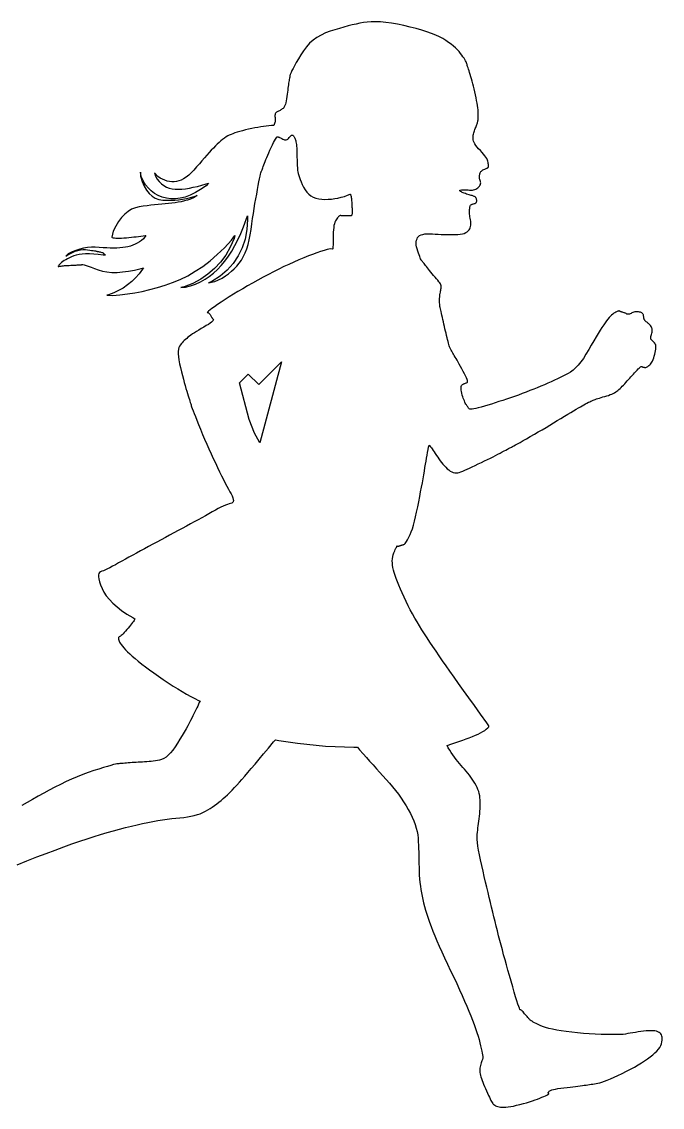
# Model space of a CAD drawing. Extents: x -1488 to 1727, y -688 to 574.
# Drawn here: x -744 to 0, y -687 to 574 of the extents above; entities that cross this region are included whole.
import ezdxf

# ---------------------------------------------------------------- set-up
doc = ezdxf.new("R2010")
doc.units = 0
doc.header["$LTSCALE"] = 20
doc.layers.add('_____1', color=7, linetype='CONTINUOUS')

msp = doc.modelspace()

# ---------------------------------------------------------------- linework, layer by layer
at = {"layer": '_____1', "color": 0, "linetype": 'CONTINUOUS', "flags": 128}
msp.add_lwpolyline([(-749.5, -405.7), (-738.3, -401.2), (-726.8, -396.7), (-715.8, -392.5), (-705.4, -388.6), (-695.3, -385), (-685.8, -381.6), (-676.8, -378.4), (-668.2, -375.6), (-660.2, -373), (-652.5, -370.6), (-644.9, -368.4), (-637.6, -366.2), (-630.5, -364.3), (-623.5, -362.5), (-616.8, -360.8), (-610.2, -359.2), (-603.9, -357.8), (-597.7, -356.6), (-591.7, -355.4), (-586, -354.4), (-580.5, -353.5), (-575.1, -352.7), (-570, -352.1), (-565.1, -351.5), (-560.4, -351.1), (-555.9, -350.7), (-551.6, -350.1), (-547.6, -349.4), (-543.8, -348.5), (-540.2, -347.5), (-536.9, -346.4), (-533.8, -345.1), (-530.9, -343.6), (-528.2, -342.1), (-525.5, -340.5), (-522.9, -338.7), (-520.3, -336.9), (-517.7, -335.1), (-515.2, -333.1), (-512.7, -331.1), (-510.2, -328.9), (-507.7, -326.7), (-505.2, -324.3), (-502.6, -321.7), (-499.9, -319), (-497.1, -316.1), (-494.3, -313.1), (-491.4, -309.9), (-488.4, -306.5), (-485.2, -302.8), (-481.6, -298.6), (-477.6, -294), (-473.2, -288.8), (-468.4, -283.1), (-463.3, -276.9), (-457.7, -270.2), (-451.7, -263), (-451.7, -263), (-449.5, -260.6), (-445.6, -261.3), (-434.8, -263), (-423.9, -264.6), (-413, -265.8), (-402.1, -266.9), (-391.2, -267.8), (-380.3, -268.4), (-369.3, -268.8), (-358.3, -269), (-358.3, -269), (-354.3, -269), (-351.8, -272.3), (-347.8, -276.7), (-343.9, -281.1), (-340.1, -285.4), (-336.2, -289.8), (-332.3, -294.1), (-328.5, -298.3), (-324.6, -302.6), (-320.8, -306.8), (-317.1, -311), (-313.5, -315.3), (-310, -319.6), (-306.7, -323.9), (-303.6, -328.2), (-300.6, -332.6), (-297.8, -337.1), (-295.2, -341.6), (-292.7, -346), (-290.6, -350.4), (-288.7, -354.7), (-287.2, -358.9), (-285.9, -363.1), (-284.9, -367.1), (-284.3, -371.1), (-283.9, -375), (-283.7, -378.9), (-283.5, -382.9), (-283.3, -387), (-283.1, -391.2), (-283, -395.5), (-282.9, -399.8), (-282.8, -404.2), (-282.7, -408.8), (-282.6, -413.3), (-282.4, -417.7), (-282.1, -422), (-281.7, -426.3), (-281.2, -430.4), (-280.6, -434.4), (-280, -438.4), (-279.3, -442.2), (-278.4, -446.1), (-277.4, -450.1), (-276.3, -454.3), (-275.1, -458.6), (-273.7, -463.1), (-272.1, -467.7), (-270.5, -472.5), (-268.7, -477.5), (-266.7, -482.7), (-264.5, -488.2), (-262, -494.1), (-259.3, -500.4), (-256.4, -507), (-253.2, -513.9), (-249.8, -521.2), (-246.1, -528.8), (-242.4, -536.5), (-239, -543.8), (-235.7, -550.9), (-232.6, -557.6), (-229.8, -564), (-227.2, -570), (-224.8, -575.8), (-222.5, -581.2), (-220.5, -586.3), (-218.7, -591.3), (-217, -596), (-215.5, -600.4), (-214.2, -604.7), (-213, -608.7), (-212, -612.5), (-211.2, -616.1), (-210.5, -619.3), (-209.9, -622.2), (-209.4, -624.6), (-209, -626.6), (-208.8, -628.3), (-208.6, -629.5), (-208.5, -630.3), (-208.6, -630.6), (-208.7, -630.9), (-208.9, -631.4), (-209.1, -632), (-209.4, -632.7), (-209.7, -633.6), (-210.1, -634.7), (-210.5, -636), (-211, -637.4), (-211.5, -639), (-211.8, -640.5), (-212, -642.1), (-212.1, -643.7), (-212.1, -645.3), (-212, -647), (-211.7, -648.7), (-211.4, -650.4), (-210.9, -652.2), (-210.3, -654.1), (-209.6, -656.2), (-208.8, -658.4), (-207.9, -660.7), (-206.9, -663.2), (-205.7, -665.8), (-204.5, -668.5), (-203.3, -671.2), (-202.1, -673.6), (-201.1, -675.8), (-200.1, -677.7), (-199.2, -679.4), (-198.4, -680.8), (-197.7, -682), (-197.1, -683), (-196.5, -683.7), (-195.7, -684.4), (-194.8, -685.1), (-193.8, -685.7), (-192.6, -686.2), (-191.3, -686.6), (-189.8, -687), (-188.2, -687.3), (-186.4, -687.5), (-184.3, -687.5), (-181.9, -687.3), (-179.2, -687), (-176.3, -686.6), (-173, -686), (-169.4, -685.2), (-165.5, -684.2), (-161.6, -683.2), (-157.9, -682.2), (-154.4, -681.1), (-151.1, -680.1), (-148, -679), (-145.1, -678), (-142.5, -676.9), (-140, -675.9), (-137.8, -674.9), (-136, -674), (-134.5, -673.3), (-133.3, -672.6), (-132.5, -672.1), (-132, -671.8), (-131.9, -671.5), (-132.1, -671.4), (-132.4, -671.3), (-132.6, -671.1), (-132.7, -670.9), (-132.7, -670.6), (-132.6, -670.3), (-132.4, -669.9), (-132.1, -669.4), (-131.7, -668.9), (-131, -668.4), (-129.9, -667.8), (-128.4, -667.3), (-126.5, -666.8), (-124.1, -666.3), (-121.4, -665.8), (-118.2, -665.3), (-114.6, -664.9), (-110.9, -664.4), (-107.4, -664), (-104.1, -663.6), (-101, -663.2), (-98.2, -662.9), (-95.5, -662.5), (-93.1, -662.2), (-90.9, -661.9), (-88.8, -661.6), (-86.8, -661.4), (-84.8, -661.1), (-82.7, -660.8), (-80.8, -660.5), (-78.8, -660.2), (-76.9, -659.9), (-75, -659.5), (-72.9, -659.1), (-70.4, -658.3), (-67.5, -657.3), (-64.2, -656), (-60.5, -654.5), (-56.3, -652.6), (-51.8, -650.5), (-46.9, -648.1), (-41.9, -645.6), (-37.1, -643.1), (-32.6, -640.7), (-28.4, -638.2), (-24.5, -635.9), (-20.8, -633.5), (-17.4, -631.2), (-14.2, -628.9), (-11.4, -626.6), (-8.8, -624.4), (-6.6, -622.2), (-4.8, -620), (-3.2, -617.9), (-2, -615.7), (-1.1, -613.7), (-0.6, -611.6), (-0.3, -609.6), (-0.3, -607.8), (-0.4, -606.2), (-0.7, -604.7), (-1.2, -603.4), (-2, -602.2), (-2.9, -601.2), (-4, -600.4), (-5.4, -599.7), (-7, -599.1), (-8.9, -598.8), (-11, -598.5), (-13.4, -598.5), (-16, -598.5), (-18.9, -598.8), (-22, -599.1), (-22, -599.1), (-22, -599.1), (-25.3, -599.6), (-28.4, -600), (-31.5, -600.5), (-34.5, -601), (-37.4, -601.4), (-40.2, -601.9), (-43, -602.4), (-45.6, -602.8), (-45.6, -602.8), (-46.9, -602.9), (-49.9, -603), (-57, -603), (-64.1, -603), (-71.1, -602.8), (-78.1, -602.5), (-85, -602.1), (-91.8, -601.6), (-98.6, -601), (-105.3, -600.3), (-111.7, -599.5), (-117.6, -598.7), (-122.9, -597.8), (-127.8, -596.9), (-132.1, -595.9), (-136, -594.8), (-139.3, -593.7), (-142.1, -592.5), (-144.5, -591.3), (-146.7, -590.3), (-148.5, -589.3), (-150.2, -588.4), (-151.5, -587.6), (-152.6, -586.9), (-153.5, -586.3), (-154, -585.7), (-154.5, -585.2), (-155.1, -584.6), (-155.7, -583.8), (-156.4, -583), (-157.2, -582.1), (-158.1, -581.1), (-159, -580), (-160.1, -578.8), (-161.1, -577.7), (-162, -576.7), (-162.8, -575.9), (-163.5, -575.2), (-164.1, -574.7), (-164.6, -574.3), (-165, -574.1), (-165.3, -574.1), (-165.6, -573.7), (-166.2, -572.5), (-167, -570.5), (-167.9, -567.6), (-169.1, -563.8), (-170.6, -559.2), (-172.2, -553.8), (-174, -547.6), (-175.9, -541), (-177.8, -534.5), (-179.5, -528.2), (-181.3, -522.1), (-182.9, -516.1), (-184.5, -510.3), (-186, -504.6), (-187.5, -499), (-188.9, -493.6), (-190.3, -488.1), (-191.7, -482.6), (-193.1, -477.1), (-194.4, -471.7), (-195.8, -466.2), (-197.2, -460.7), (-198.5, -455.1), (-199.9, -449.6), (-201.2, -443.8), (-202.6, -438), (-204.1, -431.9), (-205.5, -425.8), (-207, -419.5), (-208.4, -413), (-209.9, -406.4), (-211.4, -400), (-212.5, -394.2), (-213.5, -388.9), (-214.3, -384.1), (-214.8, -379.8), (-215.1, -376.2), (-215.2, -373), (-215.1, -370.4), (-214.9, -368), (-214.6, -365.5), (-214.4, -363), (-214.1, -360.4), (-213.7, -357.8), (-213.4, -355), (-213, -352.2), (-212.7, -349.3), (-212.3, -346.4), (-212, -343.6), (-211.8, -340.9), (-211.7, -338.2), (-211.7, -335.5), (-211.7, -332.9), (-211.8, -330.4), (-212, -328), (-212.3, -325.6), (-212.8, -323.1), (-213.4, -320.7), (-214.3, -318.3), (-215.3, -315.9), (-216.4, -313.5), (-217.8, -311.1), (-219.3, -308.7), (-220.9, -306.3), (-222.6, -304), (-224.3, -301.6), (-226.1, -299.3), (-227.9, -297.1), (-229.8, -294.8), (-231.8, -292.6), (-233.7, -290.4), (-235.7, -288.2), (-237.7, -285.8), (-239.7, -283.4), (-241.6, -280.9), (-243.5, -278.2), (-245.3, -275.5), (-247.1, -272.7), (-248.9, -269.7), (-248.9, -269.7), (-250, -267.2), (-249.1, -266.8), (-245.7, -265.7), (-242.3, -264.6), (-238.8, -263.4), (-235.3, -262.2), (-231.7, -260.9), (-228.1, -259.6), (-224.5, -258.2), (-220.8, -256.8), (-217.3, -255.3), (-214.1, -253.9), (-211.3, -252.5), (-208.7, -251), (-206.5, -249.6), (-204.6, -248.2), (-203, -246.8), (-201.8, -245.3), (-201.8, -245.3), (-201.8, -244.3), (-204, -240.9), (-211.5, -230.6), (-218.4, -220.9), (-225, -211.8), (-231.1, -203.2), (-236.8, -195.2), (-242.1, -187.8), (-246.9, -180.9), (-251.3, -174.6), (-255.3, -168.7), (-259.3, -163), (-263, -157.5), (-266.6, -152.1), (-270.1, -147), (-273.4, -142.1), (-276.5, -137.3), (-279.4, -132.8), (-282.3, -128.3), (-285.1, -123.7), (-287.8, -119.1), (-290.4, -114.4), (-292.9, -109.6), (-295.4, -104.8), (-297.8, -99.9), (-300.2, -94.9), (-302.4, -90), (-304.4, -85.4), (-306.2, -81), (-307.8, -76.9), (-309.2, -73.1), (-310.5, -69.6), (-311.5, -66.3), (-312.4, -63.3), (-313.1, -60.5), (-313.5, -57.8), (-313.7, -55.2), (-313.8, -52.6), (-313.6, -50.2), (-313.2, -47.8), (-312.7, -45.5), (-311.9, -43.3), (-311, -41.2), (-310.3, -39.5), (-309.6, -38.1), (-309.1, -37), (-308.7, -36.1), (-308.4, -35.6), (-308.1, -35.3), (-308, -35.4), (-307.9, -35.5), (-307.7, -35.6), (-307.5, -35.7), (-307.2, -35.7), (-306.8, -35.6), (-306.3, -35.5), (-305.8, -35.3), (-305.2, -35.1), (-304.6, -34.9), (-304, -34.7), (-303.4, -34.5), (-302.8, -34.3), (-302.3, -34.1), (-301.8, -34), (-301.3, -33.9), (-300.8, -33.8), (-300.3, -33.6), (-299.7, -33.1), (-299, -32.4), (-298.2, -31.3), (-297.3, -30), (-296.3, -28.4), (-295.3, -26.6), (-294.1, -24.4), (-292.9, -21.9), (-291.7, -18.8), (-290.5, -15.3), (-289.3, -11.2), (-288, -6.7), (-286.8, -1.7), (-285.6, 3.9), (-284.3, 9.9), (-283.1, 16), (-281.9, 21.9), (-280.9, 27.5), (-279.9, 32.9), (-278.9, 38), (-278.1, 42.8), (-277.3, 47.3), (-276.5, 51.6), (-275.9, 55.7), (-275.2, 59.6), (-274.6, 63.3), (-273.9, 66.8), (-273.4, 70.2), (-272.8, 73.4), (-272.2, 76.5), (-271.7, 79.3), (-271.7, 79.3), (-271.1, 81.8), (-270.9, 81.9), (-270.2, 81), (-269.3, 79.9), (-268.4, 78.7), (-267.4, 77.3), (-266.3, 75.7), (-265.1, 73.9), (-263.9, 72), (-262.5, 69.9), (-261.1, 67.8), (-259.6, 65.7), (-258.1, 63.6), (-256.6, 61.7), (-255, 59.8), (-253.3, 57.9), (-251.7, 56.1), (-249.9, 54.4), (-248.2, 52.9), (-246.4, 51.6), (-244.7, 50.6), (-243, 49.9), (-241.2, 49.5), (-239.5, 49.4), (-237.7, 49.6), (-236, 50), (-234.2, 50.7), (-232, 51.5), (-229.7, 52.5), (-227, 53.7), (-224.1, 55), (-221, 56.5), (-217.5, 58.1), (-213.9, 59.9), (-210.1, 61.7), (-206.6, 63.5), (-203.2, 65.2), (-199.9, 66.8), (-196.8, 68.3), (-193.9, 69.8), (-191.1, 71.3), (-188.5, 72.6), (-186.1, 73.9), (-183.9, 75), (-181.9, 76.1), (-180.2, 77), (-178.7, 77.8), (-177.3, 78.5), (-176.2, 79), (-175.4, 79.5), (-174.3, 80), (-172.8, 80.9), (-170.8, 82), (-168.4, 83.4), (-165.4, 85), (-161.9, 87), (-157.9, 89.2), (-153.5, 91.8), (-148.8, 94.4), (-144.2, 97.1), (-139.7, 99.7), (-135.2, 102.4), (-130.8, 105), (-126.4, 107.6), (-122.2, 110.2), (-117.9, 112.8), (-113.9, 115.3), (-110.1, 117.6), (-106.6, 119.7), (-103.3, 121.7), (-100.4, 123.4), (-97.7, 125), (-95.3, 126.4), (-93.2, 127.6), (-91.2, 128.7), (-89.4, 129.7), (-87.7, 130.6), (-86, 131.5), (-84.5, 132.2), (-83.1, 132.9), (-81.9, 133.4), (-80.7, 133.9), (-79.5, 134.4), (-78.1, 134.9), (-76.6, 135.4), (-75, 135.9), (-73.2, 136.5), (-71.2, 137.1), (-69.2, 137.7), (-66.9, 138.3), (-64.7, 138.9), (-62.6, 139.6), (-60.6, 140.4), (-58.8, 141.1), (-57.1, 141.9), (-55.6, 142.7), (-54.2, 143.6), (-53, 144.4), (-51.8, 145.4), (-50.6, 146.4), (-49.3, 147.6), (-48, 148.8), (-46.7, 150.1), (-45.4, 151.5), (-43.9, 153), (-42.5, 154.6), (-41, 156.3), (-39.6, 157.9), (-38.1, 159.5), (-36.7, 161.1), (-35.2, 162.7), (-33.8, 164.3), (-32.4, 165.9), (-30.9, 167.5), (-29.6, 169), (-28.3, 170.3), (-27.2, 171.3), (-26.3, 172.1), (-25.5, 172.7), (-24.8, 173), (-24.2, 173.2), (-23.8, 173.1), (-23.5, 172.9), (-23.1, 172.7), (-22.7, 172.5), (-22.3, 172.4), (-21.8, 172.3), (-21.4, 172.2), (-20.9, 172.1), (-20.4, 172), (-19.9, 172), (-19.3, 172.1), (-18.6, 172.3), (-18, 172.6), (-17.2, 173.1), (-16.5, 173.6), (-15.7, 174.2), (-14.8, 174.9), (-13.9, 175.7), (-13.1, 176.8), (-12.3, 178), (-11.6, 179.5), (-10.9, 181.1), (-10.2, 183), (-9.6, 185), (-9, 187.3), (-8.5, 189.5), (-8.2, 191.5), (-7.9, 193.3), (-7.7, 194.9), (-7.6, 196.2), (-7.7, 197.3), (-7.8, 198.1), (-8.1, 198.7), (-8.4, 199.2), (-8.7, 199.7), (-9.1, 200.2), (-9.4, 200.7), (-9.9, 201.2), (-10.3, 201.6), (-10.7, 202.1), (-11.2, 202.6), (-11.6, 203), (-12.1, 203.4), (-12.4, 203.8), (-12.7, 204.1), (-13, 204.4), (-13.3, 204.7), (-13.4, 205), (-13.6, 205.2), (-13.7, 205.5), (-13.7, 206), (-13.7, 206.5), (-13.6, 207.3), (-13.4, 208.1), (-13.1, 209.2), (-12.8, 210.3), (-12.4, 211.7), (-12.1, 213), (-11.9, 214.3), (-11.9, 215.5), (-12, 216.7), (-12.3, 217.8), (-12.7, 218.8), (-13.3, 219.7), (-14.1, 220.6), (-14.9, 221.4), (-15.6, 222.2), (-16.3, 222.9), (-17, 223.5), (-17.6, 224.1), (-18.2, 224.6), (-18.8, 225.1), (-19.3, 225.5), (-19.7, 225.9), (-20.1, 226.3), (-20.4, 226.6), (-20.7, 227), (-21, 227.3), (-21.1, 227.6), (-21.3, 227.9), (-21.3, 228.1), (-21.4, 228.4), (-21.5, 228.8), (-21.5, 229.2), (-21.6, 229.7), (-21.7, 230.2), (-21.8, 230.8), (-21.9, 231.5), (-22, 232.2), (-22.1, 233), (-22.4, 233.6), (-22.8, 234.3), (-23.3, 234.8), (-24, 235.3), (-24.8, 235.7), (-25.6, 236.1), (-26.6, 236.4), (-27.7, 236.6), (-28.8, 236.7), (-29.9, 236.8), (-31, 236.7), (-32.1, 236.5), (-33.2, 236.2), (-34.3, 235.8), (-35.5, 235.3), (-36.5, 234.8), (-37.5, 234.4), (-38.4, 234.1), (-39.2, 233.9), (-39.9, 233.8), (-40.5, 233.8), (-41.1, 233.9), (-41.5, 234.1), (-41.9, 234.4), (-42.3, 234.6), (-42.8, 234.9), (-43.4, 235.1), (-44, 235.4), (-44.7, 235.6), (-45.5, 235.9), (-46.3, 236.1), (-47.1, 236.4), (-47.8, 236.6), (-48.4, 236.8), (-48.9, 237), (-49.4, 237.1), (-49.7, 237.3), (-50, 237.4), (-50.2, 237.5), (-50.4, 237.6), (-50.7, 237.6), (-51.2, 237.5), (-51.8, 237.3), (-52.5, 237), (-53.3, 236.6), (-54.3, 236.2), (-55.4, 235.6), (-56.6, 234.9), (-57.8, 234), (-59.1, 232.9), (-60.5, 231.6), (-61.9, 230), (-63.4, 228.2), (-65, 226.2), (-66.6, 224), (-68.3, 221.5), (-70.3, 218.6), (-72.4, 215.3), (-74.7, 211.5), (-77.2, 207.4), (-79.8, 202.9), (-82.7, 198), (-85.7, 192.7), (-88.9, 187.4), (-91.9, 182.6), (-95, 178.4), (-98, 174.7), (-100.9, 171.4), (-103.9, 168.7), (-106.7, 166.5), (-109.6, 164.8), (-112.5, 163.3), (-115.6, 161.8), (-118.8, 160.3), (-122.1, 158.7), (-125.6, 157.1), (-129.3, 155.4), (-133.1, 153.7), (-137.1, 152), (-141.2, 150.2), (-145.4, 148.5), (-149.6, 146.8), (-153.9, 145.1), (-158.3, 143.4), (-162.8, 141.7), (-167.4, 140), (-172, 138.4), (-176.6, 136.8), (-181.1, 135.2), (-185.6, 133.7), (-190, 132.3), (-194.3, 130.9), (-198.5, 129.5), (-202.7, 128.3), (-206.7, 127.1), (-210.5, 126), (-213.9, 125.1), (-216.8, 124.4), (-219.2, 123.9), (-221.2, 123.7), (-222.8, 123.6), (-223.8, 123.7), (-224.5, 124), (-224.9, 124.4), (-225.3, 124.9), (-225.7, 125.5), (-226.2, 126.2), (-226.7, 126.9), (-227.3, 127.7), (-227.8, 128.6), (-228.4, 129.5), (-229, 130.6), (-229.6, 131.8), (-230.1, 133.1), (-230.7, 134.6), (-231.3, 136.2), (-231.9, 138), (-232.5, 139.9), (-233.1, 142), (-233.6, 144), (-233.9, 145.8), (-234, 147.4), (-234, 148.8), (-233.9, 150), (-233.5, 150.9), (-233, 151.6), (-232.4, 152.1), (-231.6, 152.5), (-230.9, 152.8), (-230.2, 153.2), (-229.5, 153.5), (-228.9, 153.8), (-228.2, 154), (-227.6, 154.3), (-227, 154.5), (-226.6, 154.9), (-226.4, 155.7), (-226.5, 156.8), (-227, 158.2), (-227.7, 160), (-228.6, 162.1), (-229.9, 164.6), (-231.4, 167.4), (-233.1, 170.4), (-234.6, 173.1), (-236, 175.7), (-237.4, 178.1), (-238.6, 180.3), (-239.8, 182.3), (-240.8, 184.1), (-241.8, 185.8), (-242.6, 187.3), (-243.4, 188.7), (-244.1, 190), (-244.8, 191.1), (-245.3, 192.1), (-245.8, 193), (-246.2, 193.8), (-246.5, 194.4), (-246.8, 195.1), (-247.2, 196), (-247.6, 197.2), (-248, 198.6), (-248.5, 200.2), (-249, 202.1), (-249.6, 204.3), (-250.2, 206.6), (-250.8, 209.2), (-251.4, 211.7), (-252, 214.3), (-252.7, 216.9), (-253.3, 219.5), (-253.9, 222.2), (-254.5, 224.9), (-255.1, 227.6), (-255.6, 230.2), (-256.2, 232.6), (-256.6, 234.8), (-257.1, 236.9), (-257.5, 238.7), (-257.8, 240.3), (-258.1, 241.7), (-258.4, 243), (-258.6, 244.2), (-258.7, 245.5), (-258.8, 247), (-258.9, 248.6), (-258.9, 250.3), (-258.8, 252.2), (-258.7, 254.2), (-258.5, 256.4), (-258.5, 256.4), (-258.5, 257.2), (-258.3, 257.8), (-258, 259.3), (-257.7, 260.6), (-257.5, 261.8), (-257.3, 262.9), (-257.1, 264), (-257, 264.8), (-257, 265.6), (-256.9, 266.3), (-257.1, 267), (-257.4, 267.9), (-257.9, 269), (-258.7, 270.2), (-259.7, 271.6), (-261, 273.3), (-262.4, 275), (-264.1, 277), (-265.8, 279), (-267.4, 280.9), (-268.9, 282.8), (-270.4, 284.5), (-271.7, 286.1), (-272.9, 287.6), (-274, 289.1), (-275.1, 290.4), (-276, 291.6), (-276.8, 292.7), (-277.5, 293.6), (-278.2, 294.4), (-278.7, 295.1), (-279.2, 295.6), (-279.6, 296), (-279.8, 296.3), (-280.1, 296.6), (-280.4, 297.2), (-280.9, 298.1), (-281.4, 299.4), (-282, 300.9), (-282.7, 302.7), (-283.4, 304.8), (-284.3, 307.2), (-285, 309.7), (-285.6, 312), (-285.9, 314.2), (-286.1, 316.2), (-286, 318.1), (-285.7, 319.8), (-285.1, 321.4), (-284.4, 322.9), (-283.4, 324.1), (-282.1, 325.2), (-280.4, 326), (-278.4, 326.6), (-276.1, 327.1), (-273.5, 327.3), (-270.6, 327.3), (-267.3, 327.1), (-263.9, 326.9), (-260.5, 326.7), (-257.2, 326.5), (-253.8, 326.4), (-250.5, 326.3), (-247.2, 326.3), (-244, 326.3), (-240.7, 326.3), (-237.6, 326.5), (-234.8, 326.8), (-232.3, 327.2), (-230.2, 327.8), (-228.3, 328.6), (-226.7, 329.5), (-225.5, 330.6), (-224.5, 331.8), (-223.8, 333.1), (-223.2, 334.4), (-222.8, 335.8), (-222.5, 337.3), (-222.4, 338.8), (-222.4, 340.4), (-222.6, 342), (-222.9, 343.6), (-223.3, 345.3), (-223.6, 346.9), (-223.8, 348.4), (-224, 349.9), (-224.1, 351.4), (-224.2, 352.7), (-224.1, 354.1), (-224, 355.4), (-223.9, 356.6), (-223.8, 357.6), (-223.6, 358.5), (-223.4, 359.3), (-223.3, 359.9), (-223.1, 360.4), (-222.9, 360.7), (-222.6, 361), (-222.4, 361.1), (-222, 361.3), (-221.6, 361.4), (-221.1, 361.6), (-220.6, 361.8), (-220, 362), (-219.3, 362.2), (-218.5, 362.4), (-217.7, 362.6), (-217.1, 362.9), (-216.6, 363.3), (-216.2, 363.8), (-215.9, 364.3), (-215.7, 365), (-215.7, 365.6), (-215.7, 366.4), (-215.9, 367.2), (-216.1, 367.9), (-216.3, 368.5), (-216.6, 369), (-216.9, 369.5), (-217.3, 369.9), (-217.7, 370.2), (-218.2, 370.5), (-218.8, 370.7), (-219.5, 371), (-220.3, 371.3), (-221.2, 371.6), (-222.2, 371.9), (-223.4, 372.3), (-224.7, 372.7), (-226.1, 373.1), (-227.6, 373.5), (-228.9, 374), (-230.2, 374.4), (-231.4, 374.9), (-232.5, 375.4), (-233.5, 376), (-234.4, 376.6), (-235.2, 377.2), (-235.2, 377.2), (-235.6, 377.7), (-234.8, 378), (-233.4, 378.2), (-232.1, 378.3), (-230.7, 378.4), (-229.4, 378.5), (-228.1, 378.4), (-226.8, 378.4), (-225.5, 378.2), (-224.2, 378), (-223, 377.9), (-221.7, 377.9), (-220.5, 378), (-219.3, 378.3), (-218.1, 378.7), (-216.9, 379.3), (-215.7, 379.9), (-214.6, 380.7), (-213.5, 381.6), (-212.6, 382.5), (-212, 383.4), (-211.5, 384.4), (-211.2, 385.3), (-211.1, 386.3), (-211.2, 387.3), (-211.5, 388.2), (-211.9, 389.2), (-212.1, 390.2), (-212.4, 391.2), (-212.5, 392.2), (-212.6, 393.2), (-212.6, 394.2), (-212.5, 395.2), (-212.3, 396.1), (-212.1, 397.1), (-211.8, 398), (-211.3, 398.8), (-210.8, 399.5), (-210.1, 400.2), (-209.3, 400.8), (-208.5, 401.4), (-207.5, 401.9), (-206.5, 402.3), (-205.6, 402.7), (-204.9, 403), (-204.2, 403.4), (-203.6, 403.6), (-203.2, 403.9), (-202.8, 404.1), (-202.5, 404.2), (-202.4, 404.5), (-202.2, 404.8), (-202.1, 405.3), (-202.1, 406), (-202.1, 406.8), (-202.2, 407.8), (-202.3, 408.9), (-202.4, 410.1), (-202.7, 411.5), (-203.3, 413), (-204, 414.6), (-205.1, 416.3), (-206.3, 418), (-207.8, 419.9), (-209.6, 421.9), (-211.5, 423.9), (-213.5, 426), (-215.2, 428), (-216.7, 429.9), (-217.8, 431.6), (-218.8, 433.3), (-219.4, 434.9), (-219.8, 436.4), (-220, 437.7), (-219.9, 439.1), (-219.8, 440.4), (-219.7, 441.7), (-219.5, 443.1), (-219.2, 444.4), (-218.8, 445.7), (-218.4, 447), (-217.9, 448.3), (-217.4, 449.6), (-216.9, 450.8), (-216.5, 452), (-216, 453.1), (-215.7, 454.1), (-215.3, 455.1), (-215, 456), (-214.8, 456.8), (-214.5, 457.7), (-214.3, 458.7), (-214.2, 459.8), (-214.1, 461.1), (-214, 462.5), (-213.9, 464), (-213.9, 465.6), (-214, 467.4), (-214, 469.3), (-214.2, 471.4), (-214.5, 473.8), (-214.9, 476.4), (-215.3, 479.1), (-215.9, 482.1), (-216.5, 485.3), (-217.2, 488.7), (-218, 492.2), (-218.7, 495.5), (-219.5, 498.6), (-220.2, 501.6), (-221, 504.5), (-221.8, 507.2), (-222.5, 509.8), (-223.3, 512.2), (-224, 514.5), (-224.7, 516.5), (-225.3, 518.4), (-225.8, 520.1), (-226.3, 521.6), (-226.7, 522.9), (-227, 524), (-227.3, 524.9), (-227.6, 525.9), (-228.1, 526.9), (-228.7, 528.2), (-229.6, 529.6), (-230.5, 531.2), (-231.7, 532.9), (-233, 534.8), (-234.5, 536.9), (-236.2, 539), (-238.2, 541.1), (-240.4, 543.3), (-242.8, 545.4), (-245.5, 547.6), (-248.5, 549.7), (-251.7, 551.8), (-255.2, 554), (-259, 556.1), (-263.4, 558.1), (-268.2, 560.1), (-273.6, 562), (-279.5, 563.9), (-285.9, 565.7), (-292.9, 567.5), (-300.3, 569.1), (-307.8, 570.7), (-314.8, 571.9), (-321.3, 572.8), (-327.4, 573.4), (-333.1, 573.7), (-338.3, 573.7), (-343, 573.3), (-347.3, 572.7), (-351.4, 571.9), (-355.8, 571), (-360.3, 569.9), (-365, 568.7), (-370, 567.3), (-375.1, 565.9), (-380.4, 564.3), (-385.9, 562.6), (-391.4, 560.6), (-396.5, 558.2), (-401.3, 555.4), (-405.7, 552.2), (-409.8, 548.6), (-413.6, 544.5), (-417, 540), (-420.1, 535.2), (-422.9, 530.4), (-425.3, 526.1), (-427.3, 522.4), (-429, 519.3), (-430.4, 516.8), (-431.4, 514.8), (-432, 513.3), (-432.3, 512.4), (-432.4, 511.8), (-432.6, 511), (-432.7, 510.1), (-432.9, 509.1), (-433.1, 507.9), (-433.4, 506.7), (-433.6, 505.3), (-433.9, 503.8), (-434.2, 502.1), (-434.5, 500.4), (-434.8, 498.4), (-435.1, 496.4), (-435.3, 494.1), (-435.6, 491.8), (-435.9, 489.3), (-436.2, 486.6), (-436.6, 484), (-437, 481.6), (-437.4, 479.6), (-437.9, 477.7), (-438.5, 476.2), (-439.2, 474.8), (-439.9, 473.8), (-440.7, 473), (-441.6, 472.4), (-442.4, 471.8), (-443.2, 471.2), (-444.1, 470.7), (-444.9, 470.2), (-445.8, 469.8), (-446.6, 469.4), (-447.4, 469), (-448.2, 468.7), (-448.8, 468.1), (-449.4, 467.5), (-449.7, 466.7), (-450, 465.9), (-450.1, 464.8), (-450.1, 463.7), (-449.9, 462.4), (-449.8, 461.1), (-449.7, 459.9), (-449.8, 458.7), (-449.9, 457.5), (-450.2, 456.4), (-450.5, 455.3), (-450.9, 454.2), (-451.5, 453.2), (-451.5, 453.2), (-451.9, 453), (-454, 452.9), (-457, 452.7), (-460.1, 452.3), (-463.2, 451.9), (-466.5, 451.4), (-469.9, 450.8), (-473.4, 450.2), (-477, 449.5), (-480.7, 448.7), (-484.4, 447.9), (-487.8, 447), (-490.9, 446.2), (-493.8, 445.4), (-496.5, 444.5), (-498.9, 443.6), (-501.1, 442.8), (-503.1, 441.9), (-504.9, 440.9), (-506.8, 439.8), (-508.8, 438.5), (-510.8, 437), (-512.8, 435.3), (-514.9, 433.5), (-517.1, 431.5), (-519.3, 429.3), (-521.6, 426.9), (-524, 424.3), (-526.5, 421.6), (-529.2, 418.6), (-531.9, 415.5), (-534.8, 412.2), (-537.8, 408.6), (-541, 404.9), (-544.1, 401.3), (-547.2, 398.2), (-550.2, 395.4), (-553.2, 393.1), (-556.1, 391.2), (-558.9, 389.7), (-561.6, 388.7), (-564.3, 388), (-567, 387.7), (-569.7, 387.7), (-572.4, 388), (-575.1, 388.6), (-577.9, 389.5), (-580.6, 390.6), (-583.4, 392.1), (-586.2, 393.8), (-586.2, 393.8), (-590, 398.2), (-588.9, 394.3), (-586.8, 390.9), (-584.5, 387.9), (-581.9, 385.4), (-579.1, 383.3), (-576.2, 381.6), (-573, 380.3), (-569.6, 379.5), (-565.9, 379.2), (-562.1, 379.1), (-558.1, 379.3), (-553.8, 379.7), (-549.4, 380.4), (-544.9, 381.3), (-540.1, 382.4), (-535.1, 383.8), (-530, 385.4), (-530, 385.4), (-527.3, 386.1), (-530.1, 383.1), (-536.4, 378.7), (-542.5, 375.1), (-548.5, 372.1), (-554.4, 369.9), (-560, 368.5), (-565.6, 367.8), (-570.9, 367.8), (-576.1, 368.5), (-581, 369.9), (-585.6, 371.7), (-589.8, 374.1), (-593.7, 377), (-597.1, 380.4), (-600.3, 384.3), (-603, 388.8), (-605.4, 393.7), (-605.4, 393.7), (-606.2, 398.8), (-606.2, 394.1), (-604.2, 387.9), (-601.9, 382.5), (-599.2, 377.9), (-596.1, 374.1), (-592.7, 371), (-589, 368.7), (-584.8, 367.2), (-580.4, 366.5), (-575.7, 366.3), (-571.1, 366.3), (-566.5, 366.5), (-561.9, 366.9), (-557.4, 367.5), (-552.8, 368.3), (-548.3, 369.3), (-543.8, 370.5), (-543.8, 370.5), (-540.5, 371.7), (-544.7, 368.9), (-548.1, 367.6), (-551.6, 366.5), (-555.2, 365.4), (-558.8, 364.6), (-562.4, 363.9), (-566.1, 363.3), (-569.9, 362.8), (-573.7, 362.5), (-577.6, 362.2), (-581.6, 361.8), (-585.6, 361.4), (-589.8, 361), (-594.1, 360.4), (-598.5, 359.9), (-603, 359.2), (-607.6, 358.5), (-612.2, 357.5), (-616.5, 355.7), (-620.6, 353.2), (-624.5, 350), (-628.2, 346.2), (-631.7, 341.6), (-634.9, 336.3), (-638, 330.3), (-638, 330.3), (-639.4, 323.5), (-639.2, 323), (-638, 322.7), (-636.5, 322.5), (-634.8, 322.3), (-632.8, 322.2), (-630.6, 322.2), (-628.2, 322.3), (-625.5, 322.5), (-622.6, 322.7), (-619.6, 323), (-616.7, 323.3), (-613.9, 323.6), (-611.1, 323.9), (-608.5, 324.2), (-605.9, 324.5), (-603.3, 324.9), (-600.9, 325.2), (-600.9, 325.2), (-600.2, 325.3), (-602.7, 321.5), (-605, 319.6), (-607.4, 317.9), (-609.9, 316.4), (-612.5, 315.1), (-615.2, 314), (-618, 313), (-620.9, 312.3), (-623.8, 311.7), (-626.9, 311.2), (-630.2, 310.9), (-633.7, 310.7), (-637.4, 310.6), (-641.3, 310.6), (-645.4, 310.8), (-649.7, 311), (-654.2, 311.4), (-658.7, 311.7), (-663.3, 311.6), (-667.8, 311.2), (-672.3, 310.5), (-676.8, 309.4), (-681.2, 308), (-685.7, 306.2), (-690.1, 304.1), (-690.1, 304.1), (-693, 301.2), (-691.7, 302.1), (-688.3, 304), (-685, 305.7), (-681.9, 307), (-678.8, 308), (-675.8, 308.7), (-673, 309), (-670.2, 309.1), (-667.6, 308.8), (-665.1, 308.4), (-663, 308), (-661.2, 307.7), (-659.8, 307.5), (-658.6, 307.3), (-657.8, 307.1), (-657.3, 307), (-657.1, 307), (-657.1, 307), (-656.9, 307), (-656.6, 306.9), (-656.1, 306.8), (-655.6, 306.7), (-654.9, 306.6), (-654.1, 306.4), (-653.2, 306.2), (-652.2, 306), (-651.3, 305.7), (-650.5, 305.4), (-649.7, 305), (-649, 304.5), (-648.3, 303.9), (-647.7, 303.3), (-647.1, 302.7), (-647.1, 302.7), (-647.2, 302.4), (-649.7, 302.6), (-655.3, 303.3), (-660.6, 303.8), (-665.4, 304), (-669.9, 304), (-674, 303.7), (-677.6, 303.3), (-680.9, 302.5), (-683.8, 301.6), (-686.4, 300.5), (-688.8, 299.4), (-691, 298.3), (-693, 297.2), (-694.8, 296.1), (-696.4, 295), (-697.8, 293.9), (-699.1, 292.8), (-700.1, 291.8), (-700.9, 290.9), (-701.5, 290.2), (-701.9, 289.7), (-702, 289.4), (-701.9, 289.2), (-701.6, 289.1), (-701, 289.3), (-700.3, 289.5), (-699.4, 289.7), (-698.4, 289.8), (-697.2, 290), (-695.8, 290.2), (-694.3, 290.3), (-692.7, 290.4), (-690.9, 290.5), (-689, 290.6), (-687.3, 290.7), (-685.6, 290.8), (-684, 290.9), (-682.5, 290.9), (-681.1, 291), (-679.8, 291.1), (-678.6, 291.1), (-677.5, 291.2), (-676.6, 291.2), (-675.8, 291.3), (-675.1, 291.4), (-674.6, 291.4), (-674.3, 291.5), (-674.1, 291.6), (-674.1, 291.8), (-673.8, 291.8), (-673, 291.5), (-671.5, 291.1), (-669.5, 290.4), (-666.9, 289.5), (-663.6, 288.4), (-659.8, 287.1), (-655.4, 285.5), (-650.5, 284), (-645.2, 283), (-639.5, 282.5), (-633.5, 282.5), (-627.1, 282.9), (-620.3, 283.7), (-613.1, 285.1), (-605.6, 286.9), (-605.6, 286.9), (-602.6, 287.9), (-603.8, 286), (-607.7, 280.8), (-611.9, 276.1), (-616.4, 271.7), (-621.2, 267.8), (-626.3, 264.3), (-631.7, 261.3), (-637.3, 258.6), (-643.2, 256.4), (-643.2, 256.4), (-645.4, 256), (-638.8, 255.7), (-630.2, 256.4), (-621.5, 257.4), (-612.8, 258.7), (-604.1, 260.4), (-595.4, 262.5), (-586.6, 264.9), (-577.7, 267.6), (-568.9, 270.7), (-560, 274.3), (-551.3, 278.6), (-542.6, 283.7), (-534, 289.4), (-525.5, 296), (-517.1, 303.2), (-508.7, 311.1), (-500.4, 319.8), (-500.4, 319.8), (-496.5, 325.3), (-497.5, 321.7), (-502, 311.7), (-507.3, 302.6), (-513.4, 294.3), (-520.2, 286.9), (-527.9, 280.3), (-536.3, 274.6), (-545.5, 269.7), (-555.5, 265.6), (-555.5, 265.6), (-559.2, 265), (-553.9, 265.2), (-548, 266.8), (-542.2, 268.9), (-536.7, 271.5), (-531.3, 274.4), (-526.3, 277.8), (-521.4, 281.6), (-516.8, 285.8), (-512.4, 290.5), (-508.2, 295.6), (-504.2, 301.1), (-500.3, 307.1), (-496.6, 313.5), (-493.1, 320.4), (-489.7, 327.7), (-486.5, 335.5), (-483.5, 343.7), (-483.5, 343.7), (-482.1, 348.2), (-481.9, 344), (-482.7, 332.2), (-484.8, 321.1), (-488.1, 310.9), (-492.7, 301.5), (-498.5, 292.8), (-505.5, 285), (-513.7, 278.1), (-523.2, 271.9), (-523.2, 271.9), (-527.3, 270.4), (-519.9, 271.8), (-515.6, 273.8), (-511.5, 275.9), (-507.6, 278.3), (-504, 280.9), (-500.6, 283.7), (-497.4, 286.6), (-494.4, 289.7), (-491.6, 293.1), (-489.1, 296.7), (-486.8, 300.7), (-484.8, 305), (-482.9, 309.7), (-481.3, 314.9), (-479.9, 320.3), (-478.7, 326.2), (-477.7, 332.4), (-476.9, 338.8), (-476, 344.9), (-475.1, 351), (-474.2, 356.8), (-473.3, 362.5), (-472.3, 368), (-471.3, 373.4), (-470.4, 378.6), (-469.4, 383.4), (-468.6, 387.6), (-467.9, 391.2), (-467.3, 394.1), (-466.8, 396.4), (-466.4, 398.1), (-466.2, 399.1), (-466, 399.5), (-465.9, 399.8), (-465.7, 400.2), (-465.4, 400.8), (-465.1, 401.7), (-464.6, 402.8), (-464.2, 404), (-463.6, 405.6), (-463, 407.3), (-462.3, 409.2), (-461.5, 411.3), (-460.6, 413.6), (-459.6, 416), (-458.4, 418.6), (-457.2, 421.4), (-455.9, 424.4), (-454.4, 427.5), (-453, 430.6), (-451.7, 433.2), (-450.6, 435.4), (-449.6, 437.1), (-448.7, 438.5), (-448, 439.4), (-447.4, 439.9), (-446.9, 440), (-446.5, 439.9), (-445.9, 439.7), (-445.3, 439.4), (-444.6, 439.1), (-443.8, 438.7), (-442.9, 438.3), (-442, 437.8), (-440.9, 437.2), (-439.8, 436.8), (-438.8, 436.5), (-437.8, 436.4), (-436.9, 436.6), (-435.9, 436.9), (-435.1, 437.4), (-434.3, 438.1), (-433.5, 439.1), (-432.7, 440), (-432.1, 440.8), (-431.4, 441.4), (-430.8, 441.7), (-430.3, 441.9), (-429.8, 442), (-429.3, 441.8), (-428.9, 441.5), (-428.5, 441), (-428.1, 440.4), (-427.7, 439.8), (-427.4, 439), (-427, 438.2), (-426.7, 437.3), (-426.3, 436.3), (-426, 435.3), (-425.7, 434), (-425.4, 432.6), (-425.2, 430.9), (-425, 429), (-424.8, 426.8), (-424.7, 424.4), (-424.6, 421.8), (-424.5, 419), (-424.5, 416.1), (-424.4, 413.4), (-424.3, 410.9), (-424.3, 408.5), (-424.1, 406.3), (-424, 404.3), (-423.9, 402.5), (-423.7, 400.8), (-423.5, 399.1), (-423.1, 397.2), (-422.5, 395.1), (-421.7, 392.7), (-420.7, 390.2), (-419.6, 387.5), (-418.3, 384.6), (-416.8, 381.5), (-415.1, 378.4), (-413.2, 375.7), (-410.9, 373.4), (-408.4, 371.5), (-405.6, 369.9), (-402.6, 368.7), (-399.3, 367.9), (-395.7, 367.5), (-392, 367.3), (-388.2, 367.4), (-384.5, 367.6), (-380.7, 368.1), (-377, 368.8), (-373.2, 369.7), (-369.4, 370.8), (-365.7, 372.1), (-365.7, 372.1), (-362.7, 373.5), (-362.5, 373.4), (-362.2, 372.5), (-361.9, 371.6), (-361.7, 370.6), (-361.5, 369.5), (-361.3, 368.3), (-361.2, 367), (-361, 365.6), (-360.9, 364.1), (-360.8, 362.5), (-360.7, 361.1), (-360.7, 359.6), (-360.6, 358.3), (-360.5, 356.9), (-360.5, 355.7), (-360.4, 354.4), (-360.4, 353.3), (-360.3, 352.2), (-360.4, 351.2), (-360.5, 350.4), (-360.6, 349.7), (-360.8, 349.1), (-361, 348.7), (-361.3, 348.4), (-361.6, 348.3), (-362, 348.2), (-362.5, 348.1), (-363.2, 348), (-363.9, 348), (-364.7, 348), (-365.6, 348), (-366.6, 348), (-367.7, 348), (-368.8, 348.1), (-369.8, 348.1), (-370.7, 348.2), (-371.6, 348.2), (-372.3, 348.3), (-373, 348.3), (-373.5, 348.4), (-374, 348.5), (-374.4, 348.4), (-375, 348.2), (-375.5, 347.9), (-376.1, 347.4), (-376.8, 346.7), (-377.5, 345.8), (-378.2, 344.8), (-379, 343.6), (-379.8, 342.2), (-380.4, 340.6), (-381, 338.8), (-381.5, 336.8), (-381.8, 334.5), (-382.1, 332), (-382.3, 329.2), (-382.3, 326.3), (-382.4, 323.3), (-382.4, 320.6), (-382.5, 318.2), (-382.6, 316), (-382.6, 314.1), (-382.8, 312.4), (-382.9, 310.9), (-383, 309.7), (-383, 309.7), (-383.2, 309.6), (-385.7, 310), (-389.3, 309.1), (-393.1, 308), (-397.2, 306.7), (-401.6, 305.2), (-406.3, 303.4), (-411.3, 301.5), (-416.6, 299.4), (-422.2, 297), (-428, 294.5), (-433.8, 291.8), (-439.7, 289.1), (-445.6, 286.2), (-451.6, 283.2), (-457.7, 280.1), (-463.8, 276.8), (-469.9, 273.5), (-476, 270.1), (-481.9, 266.7), (-487.5, 263.4), (-493, 260.2), (-498.2, 257), (-503.2, 253.9), (-508, 250.8), (-512.5, 247.8), (-516.7, 245), (-520.2, 242.6), (-523.2, 240.5), (-525.5, 238.8), (-527.2, 237.5), (-528.2, 236.6), (-528.7, 236), (-528.6, 235.9), (-528.1, 235.8), (-527.7, 235.7), (-527.2, 235.4), (-526.8, 235.1), (-526.3, 234.6), (-525.8, 234), (-525.4, 233.4), (-524.9, 232.6), (-524.4, 231.8), (-524, 231.1), (-523.6, 230.4), (-523.1, 229.8), (-522.8, 229.2), (-522.4, 228.6), (-522, 228.2), (-521.7, 227.7), (-521.6, 227.2), (-521.9, 226.5), (-522.7, 225.7), (-523.8, 224.7), (-525.4, 223.5), (-527.4, 222.1), (-529.9, 220.6), (-532.7, 218.9), (-535.7, 217.1), (-538.5, 215.5), (-541.1, 213.9), (-543.5, 212.4), (-545.7, 210.9), (-547.7, 209.5), (-549.5, 208.3), (-551.1, 207), (-552.6, 205.8), (-554, 204.6), (-555.4, 203.4), (-556.6, 202.1), (-557.8, 200.8), (-558.9, 199.5), (-559.9, 198.2), (-560.8, 196.8), (-561.6, 195.2), (-562.1, 193.2), (-562.3, 190.7), (-562.3, 187.8), (-562.1, 184.5), (-561.6, 180.7), (-560.8, 176.4), (-559.7, 171.8), (-558.6, 167), (-557.5, 162.6), (-556.4, 158.4), (-555.4, 154.5), (-554.4, 150.9), (-553.5, 147.5), (-552.6, 144.5), (-551.7, 141.7), (-550.9, 139.1), (-550.2, 136.8), (-549.5, 134.7), (-548.9, 132.8), (-548.4, 131.1), (-547.9, 129.7), (-547.5, 128.4), (-547.2, 127.4), (-546.8, 126.1), (-546.1, 124.3), (-545.1, 121.8), (-543.9, 118.7), (-542.4, 115), (-540.7, 110.7), (-538.7, 105.7), (-536.5, 100.2), (-534.1, 94.3), (-531.7, 88.6), (-529.2, 82.9), (-526.8, 77.3), (-524.3, 71.8), (-521.8, 66.4), (-519.3, 61.1), (-516.8, 55.8), (-514.3, 50.8), (-512, 46.1), (-509.8, 41.7), (-507.8, 37.7), (-505.9, 34), (-504.1, 30.7), (-502.5, 27.7), (-501, 25), (-499.8, 22.7), (-498.9, 20.6), (-498.5, 18.8), (-498.4, 17.3), (-498.6, 16), (-499.2, 15.1), (-500.2, 14.4), (-501.6, 14), (-503.3, 13.6), (-505.3, 12.9), (-507.5, 12.1), (-510.1, 10.9), (-512.9, 9.6), (-516, 8), (-519.3, 6.2), (-523, 4.2), (-526.9, 2), (-530.9, -0.2), (-535, -2.5), (-539.3, -4.9), (-543.7, -7.3), (-548.3, -9.8), (-552.9, -12.4), (-557.8, -15), (-562.6, -17.6), (-567.5, -20.2), (-572.4, -22.9), (-577.3, -25.5), (-582.2, -28.1), (-587.1, -30.8), (-592, -33.4), (-596.8, -36.1), (-601.7, -38.7), (-606.4, -41.2), (-610.9, -43.7), (-615.3, -46.1), (-619.6, -48.5), (-623.8, -50.7), (-627.8, -53), (-631.7, -55.1), (-635.4, -57.2), (-638.7, -59), (-641.8, -60.6), (-644.6, -62), (-647, -63.1), (-649.2, -64.1), (-651.1, -64.8), (-652.6, -65.4), (-653.9, -66.1), (-654.7, -67.2), (-655.1, -68.9), (-655, -71.1), (-654.6, -73.7), (-653.8, -76.9), (-652.5, -80.5), (-650.9, -84.7), (-648.7, -89.1), (-645.9, -93.4), (-642.4, -97.7), (-638.3, -101.9), (-633.5, -106.2), (-628.1, -110.3), (-622, -114.5), (-615.2, -118.6), (-615.2, -118.6), (-612.9, -120.1), (-613, -120.7), (-613.7, -121.8), (-614.5, -123), (-615.5, -124.4), (-616.5, -125.8), (-617.7, -127.3), (-619, -129), (-620.5, -130.7), (-622, -132.6), (-623.6, -134.4), (-625, -135.9), (-626.3, -137.3), (-627.4, -138.5), (-628.5, -139.4), (-629.4, -140.1), (-630.1, -140.6), (-630.8, -140.9), (-631.3, -141.2), (-631.6, -141.6), (-631.8, -142.2), (-631.9, -142.8), (-631.8, -143.7), (-631.5, -144.7), (-631.1, -145.8), (-630.6, -147), (-629.8, -148.4), (-628.7, -150), (-627.3, -151.8), (-625.6, -153.8), (-623.6, -155.9), (-621.3, -158.2), (-618.7, -160.8), (-615.7, -163.4), (-612.4, -166.3), (-608.8, -169.3), (-604.8, -172.5), (-600.5, -175.8), (-595.8, -179.2), (-590.8, -182.9), (-585.4, -186.6), (-579.7, -190.5), (-573.9, -194.4), (-568.3, -198.1), (-562.9, -201.4), (-557.7, -204.6), (-552.7, -207.5), (-547.9, -210.2), (-543.3, -212.6), (-538.9, -214.8), (-538.9, -214.8), (-536.9, -215.4), (-537.9, -217.3), (-538.8, -219.2), (-539.8, -221.3), (-540.8, -223.4), (-541.9, -225.6), (-543, -228), (-544.2, -230.4), (-545.4, -232.9), (-546.6, -235.5), (-548, -238.2), (-549.6, -241.2), (-551.4, -244.5), (-553.3, -248), (-555.5, -251.7), (-557.8, -255.7), (-560.4, -259.9), (-563.1, -264.4), (-566, -268.7), (-568.7, -272.5), (-571.4, -275.7), (-574.1, -278.5), (-576.6, -280.7), (-579.2, -282.4), (-581.7, -283.6), (-584.1, -284.3), (-586.5, -284.7), (-588.9, -285), (-591.4, -285.3), (-593.8, -285.6), (-596.3, -285.9), (-598.9, -286.1), (-601.4, -286.3), (-604, -286.4), (-606.5, -286.5), (-609, -286.7), (-611.4, -286.8), (-613.8, -287), (-616, -287.1), (-618.3, -287.3), (-620.4, -287.5), (-622.5, -287.6), (-624.4, -287.8), (-626.2, -287.9), (-627.8, -288.1), (-629.2, -288.2), (-630.4, -288.2), (-631.4, -288.3), (-632.2, -288.3), (-632.8, -288.3), (-633.7, -288.4), (-635.4, -288.7), (-637.7, -289.4), (-640.8, -290.3), (-644.7, -291.4), (-649.2, -292.8), (-654.5, -294.5), (-660.5, -296.4), (-666.9, -298.6), (-673.3, -300.9), (-679.8, -303.5), (-686.2, -306.2), (-692.7, -309.1), (-699.1, -312.3), (-705.6, -315.6), (-712.1, -319.1), (-718.6, -322.7), (-725.1, -326.2), (-731.5, -329.8), (-737.9, -333.4), (-744.2, -337)], dxfattribs=at)
msp.add_lwpolyline([(-467.5, 84.6), (-469.8, 88.6), (-473.9, 95.7), (-479.9, 111.4), (-491.3, 154.1), (-481, 164.4), (-468.8, 152.2), (-442.3, 178.7)], close=True, dxfattribs=at)

doc.saveas('drawing.dxf')
